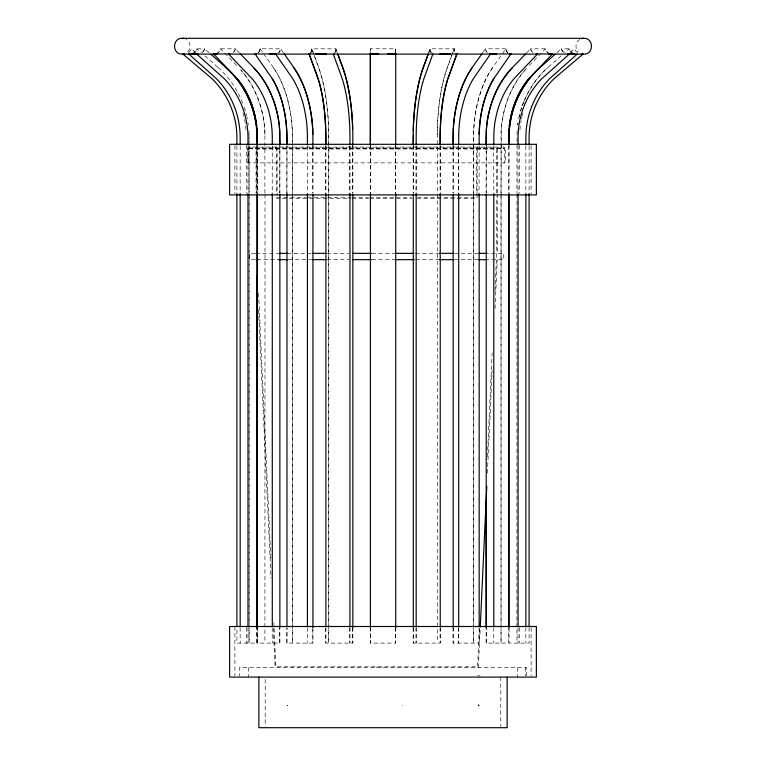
<?xml version="1.0" encoding="UTF-8"?>
<svg xmlns="http://www.w3.org/2000/svg" width="766" height="766" viewBox="0 0 766 766"><rect width="100%" height="100%" fill="white"/><g stroke="black" fill="none" stroke-linecap="round" stroke-linejoin="round"><path stroke-width="0.57" stroke-dasharray="3.83 2.87" d="M248.672 162.88L248.682 148.547L249.457 147.857M477.151 194.162L477.122 197.877L476.462 198.451L417.403 198.461M477.151 192.994L477.161 148.547L477.955 147.857M437.214 134.5L437.252 131.024A91.709 28.342 90 0 1 447.306 67.437L454.161 48.813A8.11 2.509 -90 0 0 455.215 52.883M517.04 131.024L516.916 193.137M479.392 628.618L477.62 666.822L275.875 666.822L274.104 628.618M487.358 456.68L492.174 352.8M495.056 290.707L496.646 253.345L496.646 196.422M478.377 667.617L480.205 628.254M487.387 473.187L492.145 370.6M495.018 308.574L497.287 259.664M287.298 705.342L287.365 705.314M287.556 705.515L287.374 705.39M402.341 705.237L402.753 705.227M428.491 53.199L430.099 48.813L454.295 48.813A8.11 2.509 -90 0 0 455.349 52.883M428.615 53.199L430.233 48.813A8.11 2.509 -90 0 0 431.287 52.883M454.295 48.813L447.44 67.437A91.709 28.342 90 0 0 437.386 131.024L437.348 643.105M482.561 52.739L485.424 48.813A8.11 4.768 -90 0 0 487.435 52.883M507.896 52.883A8.11 4.768 -90 0 1 505.886 48.813L492.73 67.437A91.709 53.907 -90 0 0 473.618 131.024L473.541 193.137M187.775 51.801C191.385 48.325 190.523 41.785 186.138 39.363M526.424 53.045L530.589 48.813A8.11 6.559 -90 0 0 533.356 52.883A8.11 6.559 90 0 1 530.503 48.813L545.459 48.813A8.11 6.559 -90 0 0 548.226 52.883A8.11 6.559 90 0 1 545.373 48.813L527.42 67.437M556.863 52.691L561.306 48.813A8.11 7.717 90 0 0 564.552 52.883A8.11 7.717 -90 0 1 561.258 48.813L569.119 48.813A8.11 7.717 90 0 0 572.374 52.883A8.11 7.717 -90 0 1 569.081 48.813L564.676 52.691M561.2 55.794L547.968 67.437A91.709 87.219 90 0 0 520.574 111.032M570.124 52.538L574.567 48.813A8.11 8.11 0 0 0 577.985 52.883M579.862 39.363C575.477 41.785 574.615 48.325 578.225 51.801M477.946 147.072L476.366 148.652L476.366 195.273M258.104 52.883A8.11 4.768 90 0 0 260.114 48.813L280.691 48.813A8.11 4.768 90 0 1 278.68 52.883M310.651 52.883A8.11 2.509 90 0 0 311.705 48.813L335.901 48.813L337.509 53.199M505.886 48.813L485.309 48.813A8.11 4.768 90 0 0 487.32 52.883M249.065 147.962L504.43 147.962L504.823 162.88M248.778 148.259L504.717 148.259M248.682 148.547L504.813 148.547M277.129 197.666L306.304 197.666M307.453 197.666L350.962 197.666M352.14 197.666L368.542 197.666M369.719 197.666L411.677 197.666M417.403 197.666L476.366 197.666M306.304 198.461L276.928 198.432L276.344 197.772L276.344 194.162M309.751 198.461L350.962 198.461M352.14 198.461L368.542 198.461M369.719 198.461L411.677 198.461M255.193 253.345L249.706 253.345L249.706 259.664L255.308 259.664M256.055 253.345L280.749 253.345M287.327 253.345L311.628 253.345M326.9 253.345L348.903 253.345M371.96 253.345L394.777 253.345M415.727 253.345L439.071 253.345M454.41 253.345L477.773 253.345M484.696 253.345L503.789 253.345L503.789 259.664L485.28 259.664M257.003 259.664L279.6 259.664M288.61 259.664L311.695 259.664M326.967 259.664L348.942 259.664M371.97 259.664L394.777 259.664M415.679 259.664L439.062 259.664M454.315 259.664L478.3 259.664M256.859 643.105L256.859 627.545L256.897 643.105L236.905 643.105L236.905 627.574M279.781 643.105L279.781 627.545L279.868 643.105L257.328 643.105L257.328 627.574M286.953 643.105L286.953 627.574L286.838 643.105L312.93 643.105L312.93 627.545M486.219 643.105L486.219 627.545L486.132 643.105L508.672 643.105L508.586 627.574M477.314 675.861L480.1 675.861M287.087 705.352L287.623 705.285M275.53 147.857L276.335 148.547L276.344 192.994M275.549 147.072L277.129 148.652L277.129 195.273M195.876 52.538L191.433 48.813A8.11 8.11 0 0 1 188.015 52.883M209.137 52.691L204.694 48.813A8.11 7.717 90 0 1 201.448 52.883A8.11 7.717 90 0 0 204.742 48.813L196.881 48.813A8.11 7.717 90 0 1 193.626 52.883A8.11 7.717 90 0 0 196.919 48.813L201.324 52.691M204.8 55.794L218.032 67.437M239.576 53.045L235.411 48.813A8.11 6.559 -90 0 1 232.644 52.883A8.11 6.559 -90 0 0 235.497 48.813L220.541 48.813A8.11 6.559 -90 0 1 217.774 52.883A8.11 6.559 90 0 0 220.627 48.813L238.58 67.437M283.439 52.739L280.576 48.813A8.11 4.768 -90 0 1 278.565 52.883M260.114 48.813L262.968 52.739M263.542 53.716L273.27 67.437A91.709 53.907 -90 0 1 292.382 131.024L292.459 193.137M337.385 53.199L335.767 48.813A8.11 2.509 -90 0 1 334.713 52.883M311.705 48.813L318.56 67.437A91.709 28.342 -90 0 1 328.614 131.024L328.652 195.531M258.554 293.1L270.944 560.559M273.826 622.643L274.046 627.421M258.525 309.77L270.973 578.148M273.29 628.254L275.118 667.617M248.96 131.024L249.084 193.137M264.912 134.5L264.806 131.024A91.709 74.187 -90 0 0 240.821 69.85M531.106 145.483L531.106 193.721M531.106 627.68L531.106 675.928M529.095 146.057L529.095 193.846M529.095 627.574L529.095 643.105L509.103 643.105L509.103 627.545M526.702 675.918L526.702 667.617L239.298 667.617L239.298 675.918M525.83 146.057L525.878 193.846M525.83 627.574L525.878 643.105M525.572 667.617L525.572 675.918M519.721 145.262L519.721 193.137M519.721 627.545L519.721 643.105M518.055 146.057L518.017 193.846M518.017 627.574L518.055 643.105M517.5 667.617L517.5 677.106M516.964 194.334L516.916 643.105M509.141 145.262L509.103 193.137M508.586 146.057L508.672 193.846M501.088 195.531L501.194 131.024A91.709 74.187 90 0 1 525.265 69.85M501.088 196.728L501.088 643.105M501.002 193.137L501.108 131.024A91.709 74.187 90 0 1 526.663 68.231M501.002 194.334L501.002 643.105M500.801 677.106L500.801 726.522M497.431 192.86L497.431 148.987L256.055 148.987L256.055 192.86M497.431 194.047L497.431 253.345M496.646 148.987L496.646 195.234M493.716 146.057L493.802 193.846M493.802 627.574L493.716 643.105M479.162 146.057L479.047 193.846M479.047 627.574L479.162 643.105L453.07 643.105L453.07 627.545M473.656 195.531L473.733 131.024A91.709 53.907 -90 0 1 492.844 67.437M473.656 196.728L473.656 643.105M473.541 194.334L473.541 643.105M458.7 146.057L458.7 193.846M458.7 627.574L458.7 643.105M458.585 146.057L458.585 193.846M458.585 627.574L458.585 643.105M453.185 145.262L453.185 193.137M453.185 627.545L453.185 643.105M453.07 145.262L453.07 193.137M440.239 146.057L440.239 193.846M440.239 627.574L440.239 643.105L413.152 643.105L413.152 627.545M440.105 146.057L440.105 193.846M440.105 627.574L440.105 643.105M416.177 146.057L416.177 193.846M416.177 627.574L416.177 643.105M416.053 146.057L416.053 193.846M416.053 627.574L416.053 643.105M413.286 145.262L413.286 193.137M413.286 627.545L413.286 643.105M413.152 145.262L413.152 193.137M395.716 52.883L395.716 48.813L370.284 48.813L370.284 52.883M395.716 145.262L395.716 193.846M395.716 627.545L395.716 643.105L370.284 643.105L370.284 627.545M395.582 48.813L395.582 52.883M395.582 145.262L395.582 193.846M395.582 627.545L395.582 643.105M383 666.822L383 667.617M376.748 666.822L376.748 667.617M370.418 48.813L370.418 52.883M370.418 145.262L370.418 193.846M370.418 627.545L370.418 643.105M370.284 145.262L370.284 193.846M352.848 145.262L352.848 193.137M352.848 627.545L352.848 643.105L325.761 643.105L325.761 627.574M352.714 145.262L352.714 193.137M352.714 627.545L352.714 643.105M349.947 146.057L349.947 193.846M349.947 627.574L349.947 643.105M349.823 146.057L349.823 193.846M349.823 627.574L349.823 643.105M328.786 193.137L328.748 131.024A91.709 28.342 -90 0 0 318.694 67.437L311.839 48.813A8.11 2.509 -90 0 1 310.785 52.883M328.786 194.334L328.786 643.105M328.652 196.728L328.652 643.105M325.895 146.057L325.895 193.846M325.895 627.574L325.895 643.105M325.761 146.057L325.761 193.846M312.93 145.262L312.93 193.137M312.815 145.262L312.815 193.137M312.815 627.545L312.815 643.105M307.3 146.057L307.415 193.846M307.3 627.574L307.415 643.105M292.459 194.334L292.459 643.105M292.344 195.531L292.267 131.024A91.709 53.907 90 0 0 273.156 67.437M292.344 196.728L292.344 643.105M272.284 146.057L272.198 193.846M272.198 627.574L272.284 643.105M265.199 679.452L265.199 726.522M264.912 193.137L264.892 131.024A91.709 74.187 90 0 0 240.735 69.85M264.998 194.334L264.912 643.105M257.414 146.057L257.414 193.846M257.414 627.574L257.414 643.105M257.328 146.057L257.328 193.846M249.084 194.334L249.084 643.105L249.036 196.728M249.036 134.5L249.036 195.531M248.5 667.617L248.5 677.106M247.945 146.057L247.983 193.846M247.983 627.574L247.945 643.105M246.279 145.262L246.279 193.137M246.279 627.545L246.279 643.105M240.17 146.057L240.122 193.846M240.122 627.574L240.17 643.105M236.905 146.057L236.905 193.846M234.894 145.483L234.894 193.721M234.894 626.502L234.894 675.928M519.932 130.009A91.709 91.709 0 0 1 520.363 125.959M520.803 122.933A91.709 91.709 0 0 1 521.148 120.932M521.55 118.931A91.709 91.709 0 0 1 521.991 116.939M522.221 115.944A91.709 91.709 0 0 1 522.996 112.995M517.988 122.933A91.709 87.219 -90 0 0 517.701 124.954A91.709 87.219 90 0 1 517.94 122.933M519.118 116.939A91.709 87.219 -90 0 1 519.817 113.971M520.621 111.032A91.709 87.219 -90 0 1 521.828 107.163M522.489 105.248A91.709 87.219 -90 0 1 523.571 102.405M523.944 101.466A91.709 87.219 -90 0 1 548.016 67.437M335.901 48.813A8.11 2.509 90 0 1 334.847 52.883M260.22 48.813A8.11 4.768 -90 0 1 258.209 52.883M217.984 67.437A91.709 87.219 90 0 1 243.511 105.248M244.172 107.163A91.709 87.219 90 0 1 246.662 115.944M246.882 116.939A91.709 87.219 90 0 1 247.303 118.931M248.012 122.933A91.709 87.219 90 0 1 248.299 124.954M243.004 112.995A91.709 91.709 0 0 1 245.503 124.954M245.637 125.959A91.709 91.709 0 0 1 246.154 131.024M518.649 118.931A91.709 87.219 90 0 1 520.028 112.995M431.153 52.883A8.11 2.509 -90 0 1 430.099 48.813M507.791 52.883A8.11 4.768 -90 0 1 505.78 48.813M247.887 148.46L247.878 162.88L505.617 162.88L505.598 148.46L504.239 147.082L249.256 147.082L247.887 148.46M486.219 193.137L486.219 145.262L486.132 193.137M286.953 193.846L286.953 146.057L286.838 193.846M279.868 193.137L279.868 145.262L279.781 193.137M256.897 193.137L256.897 145.262L256.859 193.137"/><path stroke-width="1.15" d="M478.377 705.285L478.539 705.515M478.894 705.314L478.396 705.227M509.38 128.994A91.709 87.219 90 0 0 509.218 131.024L509.141 144.065M478.424 705.61L478.645 705.409M480.263 627.057L486.783 486.305M432.895 53.965L423.885 78.707A82.221 25.412 -90 0 0 416.177 137.689L416.177 144.86M447.813 78.707L456.823 53.965M439.77 53.965L456.957 53.965L447.947 78.707A82.221 25.412 90 0 0 440.239 137.689L440.239 144.86M428.079 54.29L423.244 67.437A91.709 28.342 90 0 0 413.19 131.024M428.213 54.29L423.378 67.437A91.709 28.342 90 0 0 413.324 131.024L413.152 144.065M479.095 134.107A82.221 48.325 -90 0 1 493.706 78.707L510.96 53.965L490.489 53.965L473.35 78.707A82.221 48.325 -90 0 0 458.7 137.689L458.7 144.86M481.986 53.716L472.268 67.437A91.709 53.907 90 0 0 453.146 131.024L453.07 144.065M508.586 144.86L508.672 137.689A82.221 66.518 90 0 1 528.846 78.707L552.43 53.965L537.56 53.965L513.976 78.707A82.221 66.518 90 0 0 493.802 137.689L493.802 144.86M525.687 53.898L512.55 67.437A91.709 74.187 90 0 0 486.238 131.024L486.132 144.065L486.324 131.024A91.709 74.187 90 0 1 512.626 67.437M575.084 53.965L569.502 53.965L541.773 78.707A82.221 78.199 -90 0 0 518.055 137.689L518.055 144.86M577.325 53.965L549.595 78.707A82.221 78.199 -90 0 0 525.878 137.689L525.878 144.86M536.669 70.683A91.709 87.219 90 0 1 540.154 67.437L555.149 54.242M548.638 54.108L583.807 54.108C593.966 54.501 593.966 37.917 583.807 38.3L182.193 38.3C172.034 37.917 172.034 54.501 182.193 54.108L217.362 54.108M581.767 38.568L583.807 38.3M190.954 53.965L196.536 53.965A8.11 7.717 90 0 0 198.25 53.993M229.972 53.993A8.11 6.559 -90 0 1 228.517 53.965L213.647 53.965A8.11 6.559 -90 0 0 215.102 53.993M276.679 53.993A8.11 4.768 90 0 1 275.626 53.965L255.155 53.965A8.11 4.768 -90 0 0 256.217 53.993M325.895 144.86L325.895 137.689A82.221 25.412 90 0 0 318.187 78.707L309.177 53.965L326.364 53.965M370.418 53.965L378.471 53.965M387.673 53.965L395.716 53.965M229.187 54.108L256.457 54.108M269.527 54.108L309.761 54.108M315.669 54.108L450.331 54.108M456.239 54.108L496.473 54.108M509.543 54.108L536.813 54.108M256.055 253.345L258.027 253.345M279.724 253.345L287.92 253.345M312.767 253.345L325.914 253.345M352.896 253.345L371.577 253.345M395.275 253.345L414.042 253.345M439.483 253.345L453.836 253.345M478.932 253.345L486.956 253.345M256.208 259.664L258.171 259.664M278.68 259.664L288.026 259.664M312.815 259.664L325.914 259.664M352.896 259.664L371.577 259.664M395.275 259.664L414.301 259.664M439.636 259.664L453.74 259.664M478.932 259.664L486.956 259.664M182.193 38.3L184.233 38.568M210.851 54.242L225.846 67.437A91.709 87.219 -90 0 1 228.431 69.85M196.536 53.965L224.266 78.707A82.221 78.199 -90 0 1 247.983 137.689L247.983 144.86M188.723 53.965L216.452 78.707A82.221 78.199 90 0 1 240.17 137.689L240.17 144.86M240.39 53.898L253.45 67.437A91.709 74.187 90 0 1 279.762 131.024L279.868 144.065L279.676 131.024A91.709 74.187 -90 0 0 279.264 125.959M228.517 53.965L252.11 78.707A82.221 66.518 -90 0 1 272.284 137.689L272.284 144.86M213.57 53.965L237.24 78.707A82.221 66.518 -90 0 1 257.414 137.689L257.414 144.86M284.129 53.716L293.732 67.437A91.709 53.907 90 0 1 312.854 131.024L312.93 144.065M275.626 53.965L292.765 78.707A82.221 48.325 90 0 1 307.415 137.689L307.415 144.86M255.04 53.965L272.294 78.707A82.221 48.325 90 0 1 286.953 137.689L286.953 144.86L286.838 137.689A82.221 48.325 -90 0 0 272.179 78.707M337.921 54.29L342.756 67.437A91.709 28.342 90 0 1 352.81 131.024L352.848 144.065M337.787 54.29L342.622 67.437A91.709 28.342 -90 0 1 350.292 100.346M333.239 53.965L342.249 78.707A82.221 25.412 -90 0 1 349.947 137.689L349.947 144.86M309.043 53.965L318.053 78.707A82.221 25.412 90 0 1 325.761 137.689L325.761 144.86M256.476 127.989A91.709 87.219 -90 0 1 256.734 131.024L256.897 144.065L256.859 134.5M312.815 134.5L312.739 131.024A91.709 53.907 -90 0 0 293.627 67.437M529.095 144.86L529.095 137.689A82.221 82.221 0 0 1 554.029 78.707L583.194 53.965A8.11 8.11 0 0 1 581.384 53.993M529.095 193.846L529.095 626.377M525.878 193.846L525.878 626.377M518.055 193.846L518.055 626.377M509.103 194.334L509.141 627.545M508.672 193.846L508.586 626.377M507.121 677.106L507.121 727.7L258.879 727.7L258.879 677.106M493.802 193.846L493.802 626.377M486.219 194.334L486.219 627.545L486.132 501.893M479.162 144.86L479.162 137.689A82.221 48.325 -90 0 1 493.821 78.707M479.162 193.846L479.162 626.377M458.7 193.846L458.7 626.377M453.185 144.065L453.261 131.024A91.709 53.907 90 0 1 472.373 67.437M453.185 194.334L453.185 627.545M440.239 193.846L440.239 626.377M440.105 144.86L440.105 137.689A82.221 25.412 -90 0 1 440.737 119.534M416.177 193.846L416.177 626.377M413.286 134.5L413.286 144.065M413.286 194.334L413.286 627.545M395.716 53.467L395.716 144.86M395.716 193.846L395.716 627.545M370.418 53.467L370.418 144.86M370.418 193.846L370.418 627.545M370.284 53.467L370.284 144.86M352.848 194.334L352.848 627.545M349.947 193.846L349.947 626.377M325.895 193.846L325.895 626.377M312.93 194.334L312.93 627.545M307.415 193.846L307.415 626.377M286.953 193.846L286.953 626.377M279.868 194.334L279.868 627.545M272.284 193.846L272.284 626.377M257.414 193.846L257.414 626.377M257.328 144.86L257.328 137.689A82.221 66.518 90 0 0 256.897 128.372M257.328 276.296L257.328 626.377M256.897 194.334L256.897 627.545L256.859 275.712M247.983 193.846L247.983 626.377M240.17 193.846L240.17 626.377M236.905 144.86L236.905 137.689A82.221 82.221 0 0 0 211.971 78.707L182.806 53.965A8.11 8.11 0 0 0 184.616 53.993M236.905 193.846L236.905 626.377M509.266 131.024A91.709 87.219 -90 0 1 540.193 67.437M569.502 53.965A8.11 7.717 90 0 1 567.788 53.993M537.56 53.965A8.11 6.559 -90 0 1 536.104 53.993M552.43 53.965A8.11 6.559 90 0 1 550.974 53.993M510.96 53.965A8.11 4.768 -90 0 1 509.897 53.993M490.489 53.965A8.11 4.768 -90 0 1 489.436 53.993M225.846 67.437A91.709 87.219 90 0 1 256.782 131.024M333.794 53.993A8.11 2.509 90 0 1 333.516 54.032M456.957 53.965A8.11 2.509 -90 0 1 456.402 53.993M432.618 54.032A8.11 2.509 -90 0 1 432.34 53.993M309.732 53.993A8.11 2.509 -90 0 1 309.177 53.965M253.374 67.437A91.709 74.187 -90 0 1 271.288 94.85M271.738 95.932A91.709 74.187 -90 0 1 279.159 124.954M237.154 78.707A82.221 66.518 90 0 1 256.667 126.141M230.968 72.368A91.709 87.219 -90 0 1 256.122 124.954M190.437 53.993A8.11 7.717 90 0 1 189.575 54.032M350.445 101.466A91.709 28.342 -90 0 1 351.134 107.163M351.259 108.312A91.709 28.342 -90 0 1 352.619 128.994M256.103 53.993A8.11 4.768 90 0 1 255.566 54.032M309.598 53.993A8.11 2.509 90 0 1 309.32 54.032M509.591 126.974A91.709 87.219 90 0 1 529.842 78.189M531.767 75.891A91.709 87.219 90 0 1 535.827 71.516M440.814 118.443A82.221 25.412 -90 0 1 441.494 110.907M441.609 109.854A82.221 25.412 -90 0 1 447.488 79.76M508.586 137.689A82.221 66.518 90 0 1 508.921 129.483M509.246 126.141A82.221 66.518 90 0 1 528.76 78.707M456.546 54.032A8.11 2.509 -90 0 1 456.268 53.993M510.319 54.032A8.11 4.768 -90 0 1 509.783 53.993M536.372 144.305L229.628 144.305L229.628 194.899L536.372 194.899L536.372 144.305M536.372 626.502L229.628 626.502L229.628 677.106L536.372 677.106L536.372 626.502"/></g></svg>
